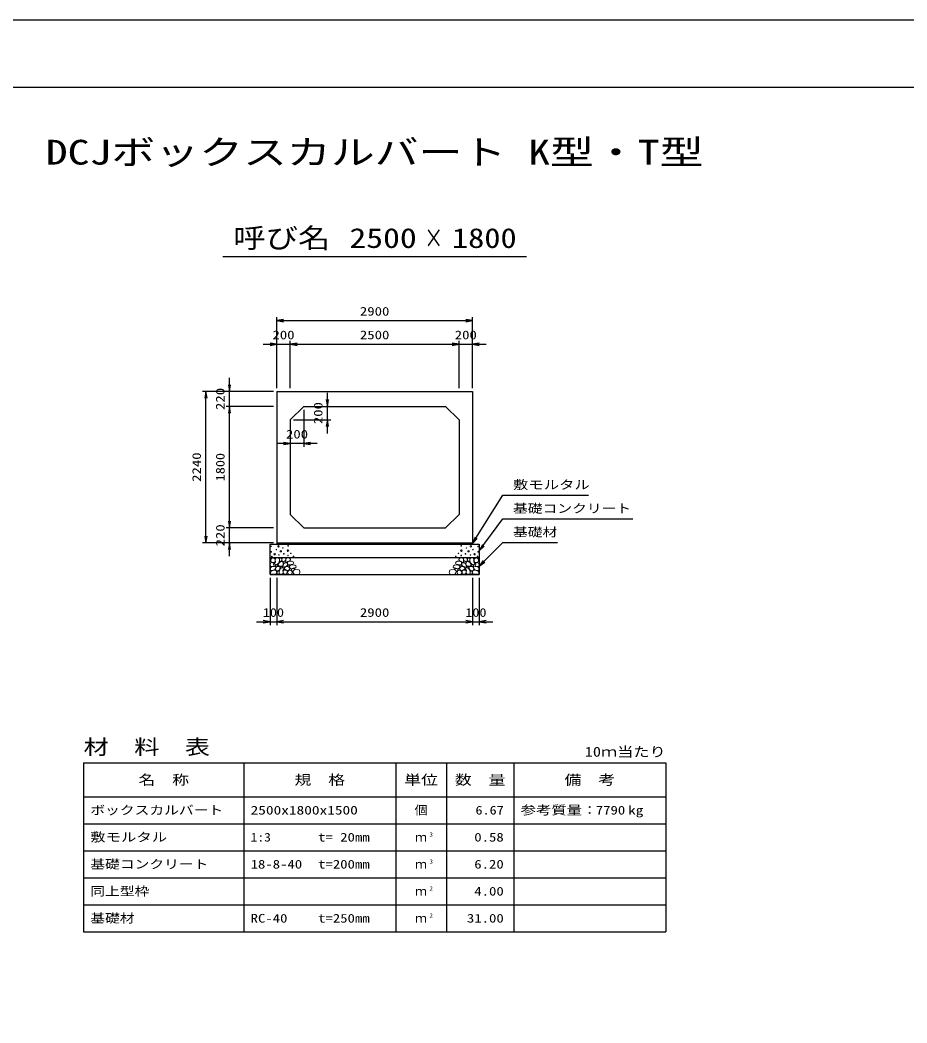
# Model space of a CAD drawing. Units: millimetres at full size. Extents: x 0 to 42050, y 0 to 29700.
# Drawn here: x 15772 to 28911, y 14850 to 29700 of the extents above; entities that cross this region are included whole.
import ezdxf
from ezdxf.enums import TextEntityAlignment as Align

# ---------------------------------------------------------------- set-up
doc = ezdxf.new("R2010")
doc.units = ezdxf.units.MM
for name, color, linetype, lineweight in [('D-DCR-HCHn', 4, 'Continuous', 9), ('D-MTR-FRAM', 7, 'Continuous', 25), ('D-MTR-LINE', 7, 'Continuous', 25), ('D-STR-DIM', 7, 'Continuous', 25), ('D-STR-STRn', 1, 'Continuous', 25), ('D-STR-TXT', 7, 'Continuous', 25), ('D-TTL', 2, 'Continuous', 25), ('D-TTL-TXT', 7, 'Continuous', 25)]:
    doc.layers.add(name, color=color, linetype=linetype, lineweight=lineweight)
doc.layers.add('D-MTR', color=7, linetype='Continuous')
doc.layers.add('D-MTR-TXT', color=7, linetype='Continuous')
doc.styles.add('ＭＳ ゴシック', font='')
doc.styles.get('ＭＳ ゴシック').set_extended_font_data('MS Gothic')

# ---------------------------------------------------------------- blocks, each defined once
blk = doc.blocks.new('open_arrow')
at = {"color": 0, "linetype": 'Continuous', "lineweight": -2}
blk.add_lwpolyline([(7.5, 1.25), (0, 0), (7.5, -1.25)], dxfattribs=at)

msp = doc.modelspace()

# ---------------------------------------------------------------- linework, layer by layer
at = {"layer": 'D-DCR-HCHn'}
for points in [[(19538.998, 21729.493), (19512.994, 21735.271), (19489.879, 21723.714), (19486.99, 21697.71), (19492.769, 21677.485), (19521.662, 21668.817), (19541.887, 21668.817), (19550.555, 21683.263), (19550.555, 21715.046)], [(19562.112, 21732.382), (19553.444, 21706.378), (19556.334, 21677.485), (19536.109, 21645.702), (19562.112, 21631.256), (19591.006, 21645.702), (19608.342, 21668.817), (19614.12, 21706.378), (19608.342, 21726.603), (19591.006, 21735.271)], [(19611.231, 21663.038), (19596.784, 21628.366), (19608.342, 21613.92), (19643.013, 21613.92), (19657.46, 21619.698), (19671.907, 21639.924), (19671.907, 21657.26), (19657.46, 21680.374), (19640.124, 21683.263)], [(19617.01, 21726.603), (19617.01, 21691.931), (19631.456, 21683.263), (19645.903, 21691.931), (19648.792, 21712.157), (19645.903, 21729.493), (19625.678, 21735.271)], [(19665.601, 21678.845), (19653.999, 21686.941), (19652.006, 21714.16), (19661.557, 21735.616), (19685.582, 21738.128), (19705.263, 21732.156), (19706.848, 21720.53), (19704.014, 21696.921), (19688.752, 21687.586)], [(19681.681, 21654.73), (19693.297, 21660.817), (19704.296, 21666.161), (19710.86, 21679.065), (19705.554, 21687.961), (19695.968, 21690.014), (19680.137, 21681.115), (19668.42, 21672.605), (19669.515, 21664.944), (19673.895, 21657.527)], [(19731.239, 21671.998), (19741.02, 21683.092), (19758.359, 21689.342), (19772.287, 21698.717), (19776.55, 21713.49), (19770.013, 21727.695), (19756.369, 21736.218), (19740.845, 21737.886), (19725.522, 21735.424), (19715.719, 21726.98), (19708.918, 21709.457), (19707.379, 21692.722), (19711.1, 21682.871), (19713.729, 21673.23), (19722.948, 21669.842)], [(19752.727, 21632.135), (19742.952, 21635.066), (19738.675, 21640.928), (19735.905, 21656.938), (19739.816, 21678.619), (19765.776, 21688.926), (19795.648, 21688.926), (19823.03, 21673.998), (19827.653, 21658.004), (19823.385, 21646.63), (19810.583, 21641.299), (19789.247, 21637.745), (19762.931, 21632.013)], [(22297.273, 21632.135), (22307.048, 21635.066), (22311.325, 21640.928), (22314.095, 21656.938), (22310.184, 21678.619), (22284.224, 21688.926), (22254.352, 21688.926), (22226.97, 21673.998), (22222.347, 21658.004), (22226.615, 21646.63), (22239.417, 21641.299), (22260.753, 21637.745), (22287.069, 21632.013)], [(22318.761, 21671.998), (22308.98, 21683.092), (22291.641, 21689.342), (22277.713, 21698.717), (22273.45, 21713.49), (22279.987, 21727.695), (22293.631, 21736.218), (22309.155, 21737.886), (22324.478, 21735.424), (22334.281, 21726.98), (22341.082, 21709.457), (22342.621, 21692.722), (22338.9, 21682.871), (22336.271, 21673.23), (22327.052, 21669.842)], [(22368.319, 21654.73), (22356.703, 21660.817), (22345.704, 21666.161), (22339.14, 21679.065), (22344.446, 21687.961), (22354.032, 21690.014), (22369.863, 21681.115), (22381.58, 21672.605), (22380.485, 21664.944), (22376.105, 21657.527)], [(22384.399, 21678.845), (22396.001, 21686.941), (22397.994, 21714.16), (22388.443, 21735.616), (22364.418, 21738.128), (22344.737, 21732.156), (22343.152, 21720.53), (22345.986, 21696.921), (22361.248, 21687.586)], [(22438.769, 21663.038), (22453.216, 21628.366), (22441.658, 21613.92), (22406.987, 21613.92), (22392.54, 21619.698), (22378.093, 21639.924), (22378.093, 21657.26), (22392.54, 21680.374), (22409.876, 21683.263)], [(22432.99, 21726.603), (22432.99, 21691.931), (22418.544, 21683.263), (22404.097, 21691.931), (22401.208, 21712.157), (22404.097, 21729.493), (22424.322, 21735.271)], [(22487.888, 21732.382), (22496.556, 21706.378), (22493.666, 21677.485), (22513.891, 21645.702), (22487.888, 21631.256), (22458.994, 21645.702), (22441.658, 21668.817), (22435.88, 21706.378), (22441.658, 21726.603), (22458.994, 21735.271)], [(22511.002, 21729.493), (22537.006, 21735.271), (22560.121, 21723.714), (22563.01, 21697.71), (22557.231, 21677.485), (22528.338, 21668.817), (22508.113, 21668.817), (22499.445, 21683.263), (22499.445, 21715.046)], [(19484.101, 21657.26), (19475.433, 21631.256), (19486.99, 21613.92), (19515.883, 21611.03), (19535.61, 21619.499), (19527.441, 21639.924), (19533.219, 21651.481), (19521.662, 21663.038), (19504.326, 21668.817)], [(19538.944, 21561.261), (19560.346, 21593.365), (19557.671, 21601.39), (19528.243, 21609.416), (19501.49, 21606.741), (19482.763, 21590.689), (19480.087, 21571.962), (19482.763, 21553.235), (19504.165, 21547.884)], [(19549.645, 21494.378), (19568.372, 21502.404), (19573.723, 21529.157), (19563.021, 21547.884), (19544.294, 21553.235), (19520.217, 21550.56), (19493.464, 21539.859), (19480.087, 21523.807), (19480.087, 21505.08), (19488.113, 21494.378), (19520.217, 21497.054)], [(19567.891, 21631.256), (19553.444, 21619.698), (19559.223, 21611.03), (19579.448, 21611.03), (19588.116, 21613.92), (19593.895, 21625.477), (19585.227, 21634.145)], [(19613.852, 21561.261), (19627.229, 21593.365), (19616.527, 21606.741), (19584.424, 21606.741), (19571.047, 21601.39), (19557.671, 21582.663), (19557.671, 21566.612), (19571.047, 21545.209), (19587.099, 21542.534)], [(19608.502, 21502.404), (19608.502, 21534.508), (19595.125, 21542.534), (19581.749, 21534.508), (19579.073, 21515.781), (19581.749, 21499.729), (19600.476, 21494.378)], [(19659.332, 21497.054), (19667.358, 21521.131), (19664.683, 21547.884), (19683.41, 21577.313), (19659.332, 21590.689), (19632.579, 21577.313), (19616.527, 21555.91), (19611.177, 21521.131), (19616.527, 21502.404), (19632.579, 21494.378)], [(19653.982, 21590.689), (19667.358, 21601.39), (19662.007, 21609.416), (19643.28, 21609.416), (19635.254, 21606.741), (19629.904, 21596.04), (19637.93, 21588.014)], [(19683.109, 21593.224), (19670.35, 21597.579), (19669.086, 21625.688), (19679.964, 21650.928), (19710.015, 21665.156), (19732.452, 21659.405), (19733.795, 21628.924), (19723.477, 21616.886), (19695.401, 21601.311)], [(19680.735, 21499.729), (19704.812, 21494.378), (19726.215, 21505.08), (19728.89, 21529.157), (19723.539, 21547.884), (19696.786, 21555.91), (19678.059, 21555.91), (19670.033, 21542.534), (19670.033, 21513.106)], [(19743.981, 21550.925), (19708.607, 21557.521), (19693.56, 21569.658), (19688.808, 21588.655), (19703.492, 21603.022), (19732.102, 21611.082), (19753.749, 21598.154), (19767.74, 21580.74), (19763.78, 21563.062)], [(19762.239, 21613.692), (19762.239, 21624.551), (19755.72, 21629.466), (19744.97, 21630.609), (19736.278, 21627.18), (19733.19, 21616.664), (19740.738, 21608.891), (19750.802, 21604.319), (19760.409, 21608.319)], [(19739.869, 21536.931), (19758.084, 21552.234), (19784.219, 21551.97), (19802.17, 21536.931), (19804.81, 21509.227), (19792.666, 21493.924), (19758.876, 21491.549), (19742.509, 21501.311), (19735.645, 21523.738)], [(19788.634, 21575.297), (19780.545, 21579.592), (19769.424, 21587.928), (19764.874, 21596.518), (19764.874, 21615.212), (19778.523, 21630.37), (19808.349, 21634.159), (19840.449, 21630.117), (19856.12, 21618.585), (19860.164, 21600.462), (19847.761, 21589.388), (19837.436, 21585.361), (19820.312, 21583.128), (19804.987, 21580.305)], [(19809.876, 21537.808), (19797.748, 21543.743), (19791.39, 21550.697), (19792.71, 21567.843), (19802.307, 21576.236), (19822.7, 21581.151), (19839.015, 21581.271), (19844.293, 21569.761), (19832.814, 21559.51), (19822.239, 21550.35), (19818.573, 21541.331)], [(19853.293, 21492.112), (19836.233, 21496.916), (19824.939, 21504.601), (19819.893, 21519.011), (19817.01, 21532.7), (19828.544, 21553.594), (19851.131, 21567.524), (19885.492, 21562), (19912.645, 21551.913), (19919.133, 21521.652), (19913.366, 21499.317), (19886.934, 21492.593)], [(22196.707, 21492.112), (22213.767, 21496.916), (22225.061, 21504.601), (22230.107, 21519.011), (22232.99, 21532.7), (22221.456, 21553.594), (22198.869, 21567.524), (22164.508, 21562), (22137.355, 21551.913), (22130.867, 21521.652), (22136.634, 21499.317), (22163.066, 21492.593)], [(22261.366, 21575.297), (22269.455, 21579.592), (22280.576, 21587.928), (22285.126, 21596.518), (22285.126, 21615.212), (22271.477, 21630.37), (22241.651, 21634.159), (22209.551, 21630.117), (22193.88, 21618.585), (22189.836, 21600.462), (22202.239, 21589.388), (22212.564, 21585.361), (22229.688, 21583.128), (22245.013, 21580.305)], [(22240.124, 21537.808), (22252.252, 21543.743), (22258.61, 21550.697), (22257.29, 21567.843), (22247.693, 21576.236), (22227.3, 21581.151), (22210.985, 21581.271), (22205.707, 21569.761), (22217.186, 21559.51), (22227.761, 21550.35), (22231.427, 21541.331)], [(22310.131, 21536.931), (22291.916, 21552.234), (22265.781, 21551.97), (22247.83, 21536.931), (22245.19, 21509.227), (22257.334, 21493.924), (22291.124, 21491.549), (22307.491, 21501.311), (22314.355, 21523.738)], [(22306.019, 21550.925), (22341.393, 21557.521), (22356.44, 21569.658), (22361.192, 21588.655), (22346.508, 21603.022), (22317.898, 21611.082), (22296.251, 21598.154), (22282.26, 21580.74), (22286.22, 21563.062)], [(22287.761, 21613.692), (22287.761, 21624.551), (22294.28, 21629.466), (22305.03, 21630.609), (22313.722, 21627.18), (22316.81, 21616.664), (22309.262, 21608.891), (22299.198, 21604.319), (22289.591, 21608.319)], [(22366.891, 21593.224), (22379.65, 21597.579), (22380.914, 21625.688), (22370.036, 21650.928), (22339.985, 21665.156), (22317.548, 21659.405), (22316.205, 21628.924), (22326.523, 21616.886), (22354.599, 21601.311)], [(22369.265, 21499.729), (22345.188, 21494.378), (22323.785, 21505.08), (22321.11, 21529.157), (22326.461, 21547.884), (22353.214, 21555.91), (22371.941, 21555.91), (22379.967, 21542.534), (22379.967, 21513.106)], [(22390.668, 21497.054), (22382.642, 21521.131), (22385.317, 21547.884), (22366.59, 21577.313), (22390.668, 21590.689), (22417.421, 21577.313), (22433.473, 21555.91), (22438.823, 21521.131), (22433.473, 21502.404), (22417.421, 21494.378)], [(22396.018, 21590.689), (22382.642, 21601.39), (22387.993, 21609.416), (22406.72, 21609.416), (22414.746, 21606.741), (22420.096, 21596.04), (22412.07, 21588.014)], [(22436.148, 21561.261), (22422.771, 21593.365), (22433.473, 21606.741), (22465.576, 21606.741), (22478.953, 21601.39), (22492.329, 21582.663), (22492.329, 21566.612), (22478.953, 21545.209), (22462.901, 21542.534)], [(22441.498, 21502.404), (22441.498, 21534.508), (22454.875, 21542.534), (22468.251, 21534.508), (22470.927, 21515.781), (22468.251, 21499.729), (22449.524, 21494.378)], [(22482.109, 21631.256), (22496.556, 21619.698), (22490.777, 21611.03), (22470.552, 21611.03), (22461.884, 21613.92), (22456.105, 21625.477), (22464.773, 21634.145)], [(22500.355, 21494.378), (22481.628, 21502.404), (22476.277, 21529.157), (22486.979, 21547.884), (22505.706, 21553.235), (22529.783, 21550.56), (22556.536, 21539.859), (22569.913, 21523.807), (22569.913, 21505.08), (22561.887, 21494.378), (22529.783, 21497.054)], [(22511.056, 21561.261), (22489.654, 21593.365), (22492.329, 21601.39), (22521.757, 21609.416), (22548.51, 21606.741), (22567.237, 21590.689), (22569.913, 21571.962), (22567.237, 21553.235), (22545.835, 21547.884)], [(22565.899, 21657.26), (22574.567, 21631.256), (22563.01, 21613.92), (22534.117, 21611.03), (22514.39, 21619.499), (22522.559, 21639.924), (22516.781, 21651.481), (22528.338, 21663.038), (22545.674, 21668.817)]]:
    msp.add_lwpolyline(points, close=True, dxfattribs=at)
for centre, radius in [((19491.091, 21906.145), 4.5), ((19492.803, 21825.879), 4.5), ((19568.437, 21858.641), 4.5), ((19600.004, 21906.145), 11.25), ((19634.996, 21834.955), 11.25), ((19666.563, 21882.459), 4.5), ((19740.741, 21843.204), 11.25), ((19742.197, 21915.221), 4.5), ((22309.259, 21843.204), 11.25), ((22307.803, 21915.221), 4.5), ((22383.437, 21882.459), 4.5), ((22415.004, 21834.955), 11.25), ((22449.996, 21906.145), 11.25), ((22481.563, 21858.641), 4.5), ((22557.197, 21825.879), 4.5), ((22558.909, 21906.145), 4.5), ((19501.905, 21757.286), 4.5), ((19544.855, 21790.444), 11.25), ((19606.552, 21778.646), 4.5), ((19680.06, 21795.807), 4.5), ((19741.763, 21771.675), 4.5), ((19783.942, 21803.293), 4.5), ((19823.193, 21757.037), 4.5), ((22226.807, 21757.037), 4.5), ((22266.058, 21803.293), 4.5), ((22308.237, 21771.675), 4.5), ((22369.94, 21795.807), 4.5), ((22443.448, 21778.646), 4.5), ((22505.145, 21790.444), 11.25), ((22548.095, 21757.286), 4.5)]:
    msp.add_circle(centre, radius, dxfattribs=at)
at = {"layer": 'D-MTR-FRAM'}
for p, q in [((16712.5, 18700), (25337.5, 18700)), ((16712.5, 18700), (16712.5, 16200)), ((25337.5, 18700), (25337.5, 16200)), ((16712.5, 16200), (25337.5, 16200))]:
    msp.add_line(p, q, dxfattribs=at)
at = {"layer": 'D-MTR-LINE'}
for p, q in [((19087.5, 18700), (19087.5, 16200)), ((21337.5, 18700), (21337.5, 16200)), ((22087.5, 18700), (22087.5, 16200)), ((23087.5, 18700), (23087.5, 16200)), ((16712.5, 18200), (25337.5, 18200)), ((16712.5, 17800), (25337.5, 17800)), ((16712.5, 17400), (25337.5, 17400)), ((16712.5, 17000), (25337.5, 17000)), ((16712.5, 16600), (25337.5, 16600))]:
    msp.add_line(p, q, dxfattribs=at)
at = {"layer": 'D-STR-DIM'}
for p, q in [((19575, 24250), (19575, 25300)), ((19575, 25250), (22475, 25250)), ((22475, 24250), (22475, 25300)), ((19575, 24250), (19575, 24950)), ((19775, 24250), (19775, 24950)), ((19775, 24250), (19775, 24950)), ((22275, 24250), (22275, 24950)), ((22275, 24250), (22275, 24950)), ((22475, 24250), (22475, 24950)), ((19375, 24900), (19975, 24900)), ((19775, 24900), (22275, 24900)), ((22075, 24900), (22675, 24900)), ((18875, 23780), (18875, 24400)), ((19525, 24200), (18475, 24200)), ((18525, 21960), (18525, 24200)), ((19525, 24200), (18825, 24200)), ((20325, 23580), (20325, 24180)), ((19525, 23980), (18825, 23980)), ((19525, 23980), (18825, 23980)), ((18875, 22180), (18875, 23980)), ((19975, 23930), (19975, 23380)), ((20025, 23980), (20375, 23980)), ((19825, 23780), (20375, 23780)), ((19775, 23730), (19775, 23380)), ((20175, 23430), (19575, 23430)), ((18875, 21760), (18875, 22380)), ((19525, 22180), (18825, 22180)), ((19525, 22180), (18825, 22180)), ((19525, 21960), (18475, 21960)), ((19525, 21960), (18825, 21960)), ((19475, 21440), (19475, 20740)), ((19575, 21440), (19575, 20740)), ((19575, 21440), (19575, 20740)), ((22475, 21440), (22475, 20740)), ((22475, 21440), (22475, 20740)), ((22575, 21440), (22575, 20740)), ((19275, 20790), (19775, 20790)), ((19575, 20790), (22475, 20790)), ((22275, 20790), (22775, 20790))]:
    msp.add_line(p, q, dxfattribs=at)
at = {"layer": 'D-STR-STRn'}
for p, q in [((19575, 24200), (22475, 24200)), ((19575, 24200), (19575, 21960)), ((22475, 24200), (22475, 21960)), ((19975, 23980), (19775, 23780)), ((19975, 23980), (22075, 23980)), ((22275, 23780), (22075, 23980)), ((19775, 23780), (19775, 22380)), ((22275, 23780), (22275, 22380)), ((19775, 22380), (19975, 22180)), ((22075, 22180), (22275, 22380)), ((19975, 22180), (22075, 22180)), ((19475, 21490), (19475, 21940)), ((19475, 21940), (22575, 21940)), ((19575, 21960), (19575, 21940)), ((19575, 21960), (22475, 21960)), ((22475, 21960), (22475, 21940)), ((22575, 21940), (22575, 21490)), ((19475, 21740), (22575, 21740)), ((19475, 21490), (22575, 21490))]:
    msp.add_line(p, q, dxfattribs=at)
at = {"layer": 'D-STR-TXT'}
for points in [[(22475, 21950), (22925, 22665), (23025, 22665), (24191.624, 22665)], [(22575, 21840), (22925, 22315), (23025, 22315), (24850.761, 22315)], [(22575, 21615), (22925, 21965), (23025, 21965), (23732.36, 21965)]]:
    msp.add_lwpolyline(points, dxfattribs=at)
at = {"layer": 'D-TTL'}
for points in [[(0, 0), (42050, 0), (42050, 29700), (0, 29700)], [(1000, 1000), (41050, 1000), (41050, 28700), (1000, 28700)]]:
    msp.add_lwpolyline(points, close=True, dxfattribs=at)
at = {"layer": 'D-TTL-TXT'}
msp.add_line((18775, 26200), (23275, 26200), dxfattribs=at)

# ---------------------------------------------------------------- block references
at = {"layer": 'D-STR-DIM', "xscale": 13.3, "yscale": 13.3}
for p in [(19575, 25250), (19775, 24900), (19775, 24900), (22475, 24900), (19975, 23430), (19575, 20790), (19575, 20790), (22575, 20790)]:
    msp.add_blockref('open_arrow', p, dxfattribs=at)
for p, rotation in [((22475, 25250), 180), ((19575, 24900), 180), ((22275, 24900), 180), ((22275, 24900), 180), ((18875, 24200), 90), ((18525, 24200), 270), ((20325, 23980), 90), ((18875, 23980), 270), ((18875, 23980), 270), ((20325, 23780), 270), ((19775, 23430), 180), ((18875, 22180), 90), ((18875, 22180), 90), ((18525, 21960), 90), ((18875, 21960), 270), ((19475, 20790), 180), ((22475, 20790), 180), ((22475, 20790), 180)]:
    msp.add_blockref('open_arrow', p, dxfattribs=dict(at, rotation=rotation))
at = {"layer": 'D-STR-TXT', "xscale": 13.3, "yscale": 13.3}
for p, rotation in [((22475, 21950), 57.8), ((22575, 21840), 53.6), ((22575, 21615), 45)]:
    msp.add_blockref('open_arrow', p, dxfattribs=dict(at, rotation=rotation))

# ---------------------------------------------------------------- texts
at = {"layer": 'D-MTR', "style": 'ＭＳ ゴシック', "width": 1.25}
msp.add_text('材\u3000料\u3000表', height=219.9, dxfattribs=at).set_placement((16712.5, 18760), align=Align.BOTTOM_LEFT)
at = {"layer": 'D-MTR', "style": 'ＭＳ ゴシック', "width": 1.2}
msp.add_text('10ｍ当たり', height=146.6, dxfattribs=at).set_placement((25337.5, 18748.333), align=Align.BOTTOM_RIGHT)
at = {"layer": 'D-MTR-TXT', "style": 'ＭＳ ゴシック'}
for s, height, width, p in [('名\u3000称', 146.6, 1.25, (17900, 18450)), ('規\u3000格', 146.6, 1.25, (20212.5, 18450)), ('単位', 146.6, 1.25, (21712.5, 18450)), ('数\u3000量', 146.6, 1.25, (22587.5, 18450)), ('備\u3000考', 146.6, 1.25, (24212.5, 18450)), ('個', 128.3, 1.1, (21712.5, 18000))]:
    msp.add_text(s, height=height, dxfattribs=dict(at, width=width)).set_placement(p, align=Align.MIDDLE_CENTER)
for s, width, p in [('ボックスカルバート', 1.25, (16812.5, 18000)), ('2500x1800x1500', 1.3, (19187.5, 18000)), ('参考質量：    kg', 1.3, (23187.5, 18000)), ('敷モルタル', 1.3, (16812.5, 17600)), ('1:3', 1.15, (19187.5, 17600)), ('t= 20mm', 1.25, (20187.5, 17600)), ('基礎コンクリート', 1.25, (16812.5, 17200)), ('18-8-40', 1.25, (19187.5, 17200)), ('t=200mm', 1.25, (20187.5, 17200)), ('同上型枠', 1.25, (16812.5, 16800)), ('基礎材', 1.25, (16812.5, 16400)), ('RC-40', 1.25, (19187.5, 16400)), ('t=250mm', 1.25, (20187.5, 16400))]:
    msp.add_text(s, height=128.3, dxfattribs=dict(at, width=width)).set_placement(p, align=Align.MIDDLE_LEFT)
for s, width, p in [('6.67', 1.2, (22937.5, 18000)), ('7790', 1.25, (24737.5, 18000)), ('0.58', 1.25, (22937.5, 17600)), ('6.20', 1.25, (22937.5, 17200)), ('4.00', 1.25, (22937.5, 16800)), ('31.00', 1.25, (22937.5, 16400))]:
    msp.add_text(s, height=128.3, dxfattribs=dict(at, width=width)).set_placement(p, align=Align.MIDDLE_RIGHT)
for p in [(21712.5, 17600), (21712.5, 17200), (21712.5, 16800), (21712.5, 16400)]:
    msp.add_text('ｍ', height=128.3, dxfattribs=at).set_placement(p, align=Align.MIDDLE_CENTER)
at = {"layer": 'D-MTR-TXT', "style": 'ＭＳ ゴシック', "width": 1.15}
for s, p in [('3', (21837.5, 17588.333)), ('3', (21837.5, 17188.333)), ('2', (21837.5, 16788.333)), ('2', (21837.5, 16388.333))]:
    msp.add_text(s, height=64.15, dxfattribs=at).set_placement(p, align=Align.BOTTOM_LEFT)
at = {"layer": 'D-STR-DIM', "style": 'ＭＳ ゴシック'}
for s, width, p in [('2900', 1.25, (21025, 25387.5)), ('200', 1.25, (19675, 25037.5)), ('2500', 1.25, (21025, 25037.5)), ('200', 1.25, (22375, 25037.5)), ('200', 1.25, (19875, 23567.5)), ('100', 1.2, (19525, 20927.5)), ('2900', 1.25, (21025, 20927.5)), ('100', 1.2, (22525, 20927.5))]:
    msp.add_text(s, height=128.3, dxfattribs=dict(at, width=width)).set_placement(p, align=Align.MIDDLE_CENTER)
for s, width, p in [('220', 1.25, (18737.5, 24090)), ('200', 1.25, (20187.5, 23880)), ('2240', 1.25, (18387.5, 23080)), ('1800', 1.2, (18737.5, 23080)), ('220', 1.25, (18737.5, 22070))]:
    msp.add_text(s, height=128.3, rotation=90, dxfattribs=dict(at, width=width)).set_placement(p, align=Align.MIDDLE_CENTER)
at = {"layer": 'D-STR-TXT', "style": 'ＭＳ ゴシック'}
for s, width, p in [('敷モルタル', 1.3, (23075, 22715)), ('基礎コンクリート', 1.25, (23075, 22365)), ('基礎材', 1.25, (23075, 22015))]:
    msp.add_text(s, height=128.3, dxfattribs=dict(at, width=width)).set_placement(p, align=Align.BOTTOM_LEFT)
at = {"layer": 'D-TTL-TXT', "style": 'ＭＳ ゴシック'}
for s, height, width, p in [('DCJボックスカルバート K型・T型', 366.6, 1.3, (21025, 27450)), ('呼び名', 293.3, 1.2, (19650, 26237.5)), ('2500', 293.3, 1.25, (21150, 26237.5)), ('×', 293.3, 0.7, (21900, 26237.5)), ('1800', 293.3, 1.2, (22650, 26237.5))]:
    msp.add_text(s, height=height, dxfattribs=dict(at, width=width)).set_placement(p, align=Align.BOTTOM_CENTER)

doc.saveas('drawing.dxf')
